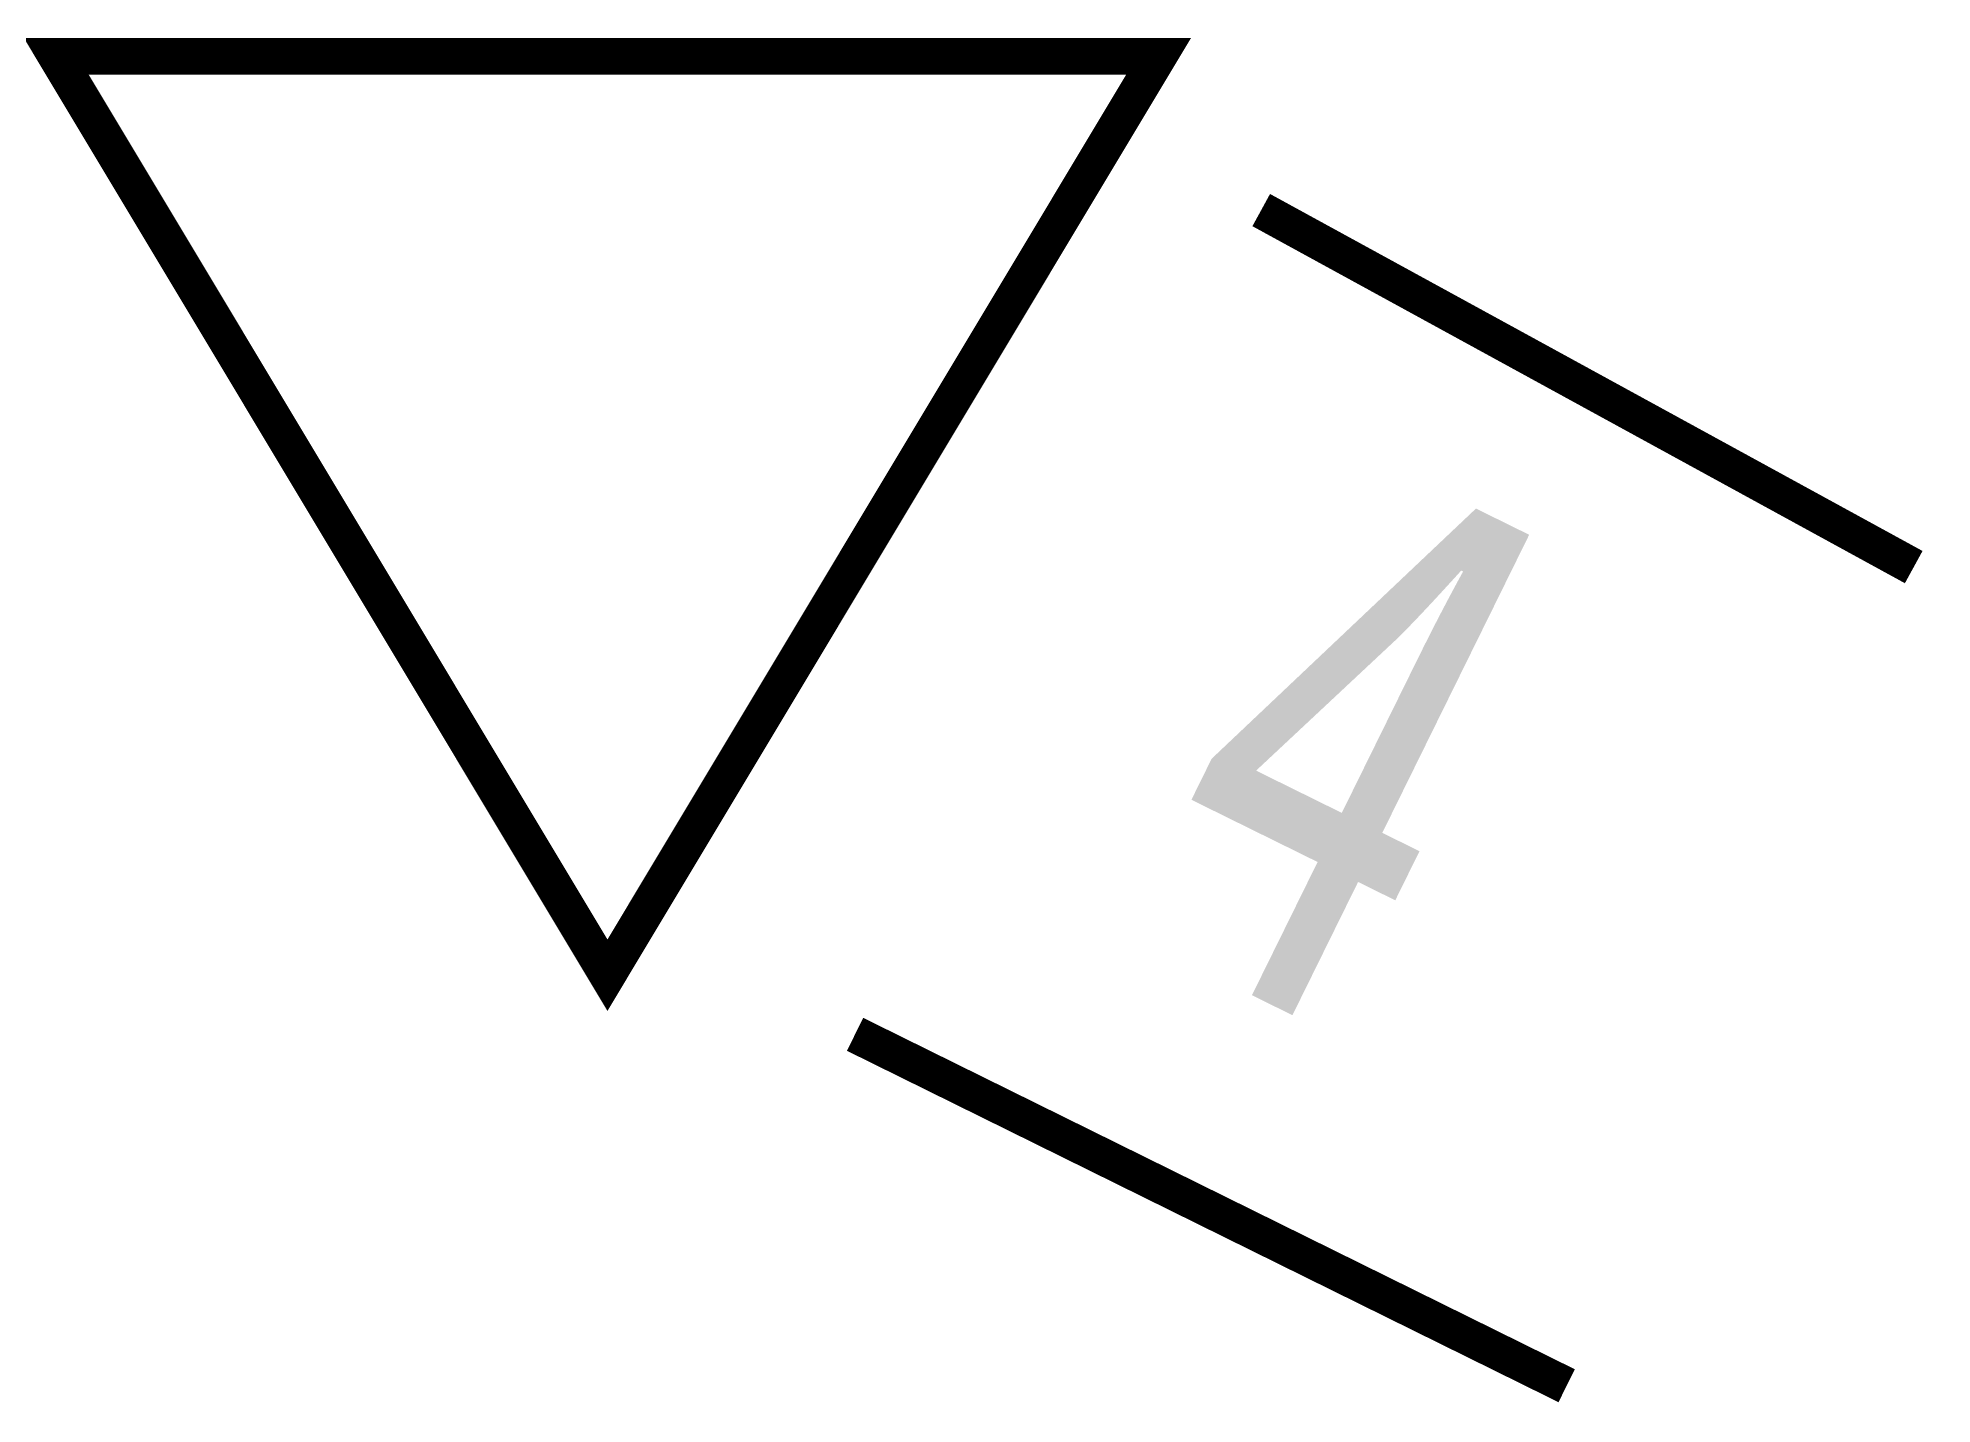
# Model space of a CAD drawing. Extents: x 5.95 to 11.1, y 2.33 to 6.05.
import ezdxf

# ---------------------------------------------------------------- set-up
doc = ezdxf.new("R2010")
doc.units = 0
doc.header["$MEASUREMENT"] = 0
doc.layers.get('0').update_dxf_attribs({"linetype": 'CONTINUOUS'})
doc.styles.add('LZ_FONTS_FS', font='hxm.ttf', dxfattribs={"width": 0.7})

msp = doc.modelspace()

# ---------------------------------------------------------------- linework, layer by layer
at = {"const_width": 0.1}
for points in [[(6, 6), (9, 6), (7.5, 3.5), (6, 6)], [(9.2792, 5.5816), (11.0549, 4.6103)], [(8.1739, 3.3392), (10.1104, 2.3832)]]:
    msp.add_lwpolyline(points, dxfattribs=at)

# ---------------------------------------------------------------- texts
at = {"insert": (9.5353, 4.9792), "char_height": 1.5, "width": 2, "attachment_point": 1, "rotation": 333.7599, "style": 'LZ_FONTS_FS'}
msp.add_mtext('\\f宋体|b0|i0|c134|p2;4', dxfattribs=at)

doc.saveas('drawing.dxf')
